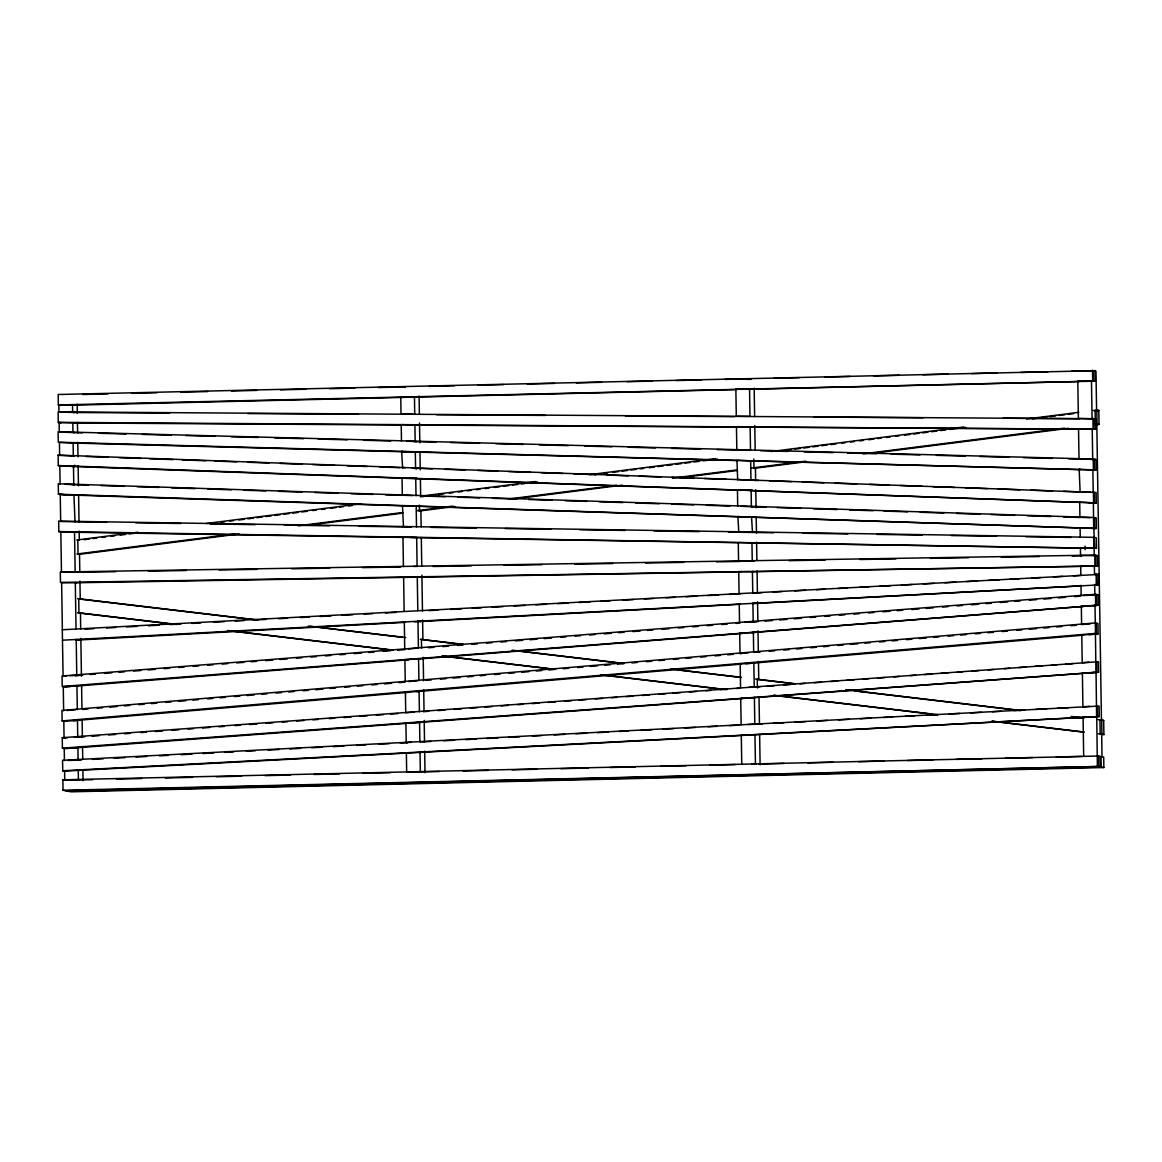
<?xml version="1.0" encoding="UTF-8"?>
<svg xmlns="http://www.w3.org/2000/svg" width="1162" height="1162" viewBox="0 0 1162 1162"><rect width="100%" height="100%" fill="white"/><g stroke="black" fill="none" stroke-linecap="round" stroke-linejoin="round"><path stroke-width="1.5" d="M76.75 540.01L137.915 532.211M206.284 523.496L361.004 503.785M420.368 496.218L535.508 481.547M589.483 474.677L715.414 458.627M771.176 451.524L963.676 426.991M1026.642 418.974L1078.815 412.321M1093.21 410.491L1098.802 410.418L1099.034 424.406L1095.432 424.871M84.143 539.705L89.547 539.008M93.134 538.558L96.736 538.093M102.14 537.41L105.727 536.946M111.131 536.263L114.733 535.798M120.122 535.116L125.525 534.433M129.127 533.968L138.118 532.821M211.876 523.423L217.279 522.74M220.867 522.275L224.469 521.825M229.873 521.128L233.46 520.678M238.864 519.98L244.267 519.298M247.855 518.833L253.258 518.15M256.86 517.7L262.249 517.003M265.851 516.553L271.24 515.855M274.842 515.405L280.245 514.708M283.833 514.258L289.236 513.56M292.839 513.11L298.227 512.427M301.829 511.963L307.233 511.28M312.622 510.583L316.224 510.133M321.627 509.435L325.215 508.985M330.618 508.302L336.007 507.605M339.609 507.155L343.211 506.69M348.6 506.007L352.202 505.543M420.571 496.828L425.96 496.145M429.562 495.695L434.966 494.997M438.553 494.547L443.957 493.85M449.345 493.167L452.948 492.703M458.351 492.02L461.939 491.555M467.342 490.872L470.944 490.422M476.333 489.725L479.935 489.275M485.338 488.577L488.926 488.127M494.329 487.43L499.733 486.747M503.32 486.297L508.724 485.6M512.326 485.15L517.715 484.452M521.317 484.002L524.919 483.537M530.308 482.855L537.512 481.94M595.075 474.604L598.677 474.14M604.066 473.457L607.668 472.992M613.071 472.309L618.46 471.612M622.062 471.162L627.451 470.479M631.053 470.014L636.456 469.332M640.044 468.867L643.646 468.417M649.05 467.72L654.438 467.037M658.041 466.572L663.444 465.889M667.032 465.425L672.435 464.742M676.037 464.277L681.426 463.594M685.028 463.144L690.431 462.447M694.019 461.997L699.422 461.299M703.025 460.849L717.404 459.019M776.782 451.452L782.171 450.754M785.773 450.304L791.177 449.607M794.764 449.157L800.168 448.474M803.77 448.009L809.159 447.326M812.761 446.862L818.164 446.179M821.752 445.714L827.155 445.031M830.757 444.567L836.146 443.884M841.549 443.201L845.137 442.737M850.54 442.054L854.143 441.589M859.531 440.906L863.134 440.442M868.537 439.759L873.926 439.076M877.528 438.611L881.13 438.147M886.519 437.464L890.121 436.999M895.51 436.316L899.112 435.866M904.515 435.169L909.904 434.486M913.506 434.022L918.91 433.339M922.497 432.874L927.901 432.191M931.503 431.741L936.892 431.044M940.494 430.594L945.883 429.896M949.485 429.446L965.68 427.384M1032.248 418.901L1037.637 418.204M1041.239 417.754L1046.642 417.071M1050.23 416.606L1055.633 415.923M1059.236 415.459L1064.624 414.776M1068.227 414.311L1073.615 413.628M1095.214 410.869L1098.802 410.418M76.968 553.998L235.29 533.837M298.256 525.805L402.589 512.515M416.984 510.684L452.962 506.095M508.738 498.992L616.688 485.237M672.449 478.134L737.216 469.884M750.536 468.184L805.586 461.169M863.148 453.834L1064.639 428.153M78.972 554.376L239.081 533.983M307.451 525.268L402.793 513.125M418.988 511.062L454.967 506.472M516.131 498.687L622.28 485.15M679.857 477.814L737.42 470.479M753.615 468.417L805.789 461.779M872.342 453.296L1068.444 428.313M67.062 710.49L75.603 709.764M408.661 681.557L417.202 680.83M754.966 632.389L739.7 633.174L740.02 653.494L748.56 652.768M1090.159 623.834L1081.619 624.56L1081.328 606.143L1096.608 605.358L1096.434 594.9L1082.868 595.54M82.691 709.445L88.123 708.98M97.143 708.21L102.576 707.76M109.794 707.15L117.028 706.54M124.247 705.915L129.665 705.465M138.699 704.695L144.117 704.245M151.35 703.62L156.768 703.17M165.803 702.4L171.221 701.935M178.44 701.325L185.673 700.715M192.892 700.105L198.31 699.64M207.344 698.885L212.762 698.42M219.996 697.81L225.413 697.345M234.448 696.59L239.866 696.125M247.099 695.515L254.318 694.905M261.552 694.295L266.969 693.83M276.004 693.06L281.422 692.61M288.641 692L294.059 691.535M303.093 690.765L308.511 690.315M315.744 689.705L322.963 689.095M330.197 688.47L335.615 688.02M344.649 687.25L350.067 686.786M357.286 686.176L362.718 685.725M371.738 684.955L377.171 684.491M384.39 683.881L391.623 683.271M398.842 682.66L404.26 682.196M425.946 680.366L431.363 679.901M440.398 679.145L445.816 678.681M453.035 678.071L460.268 677.461M467.487 676.85L472.905 676.386M480.138 675.776L485.556 675.311M494.591 674.556L500.009 674.091M509.043 673.321L514.461 672.871M521.694 672.261L528.913 671.651M536.147 671.026L541.565 670.576M548.784 669.966L554.201 669.501M563.236 668.731L568.654 668.281M577.688 667.511L583.106 667.046M590.34 666.436L597.558 665.826M604.792 665.216L610.21 664.751M617.429 664.141L622.861 663.691M631.881 662.921L637.313 662.456M646.333 661.701L651.766 661.236M658.985 660.626L664.403 660.161M673.437 659.406L678.855 658.941M686.088 658.331L691.506 657.866M700.541 657.111L705.959 656.646M714.993 655.876L720.411 655.426M727.63 654.816L733.048 654.351M760.151 652.056L753.688 652.332L753.368 632.084M769.186 651.286L774.604 650.836M783.638 650.066L789.056 649.602M796.29 648.992L801.707 648.541M810.742 647.771L816.16 647.307M823.379 646.697L828.796 646.246M837.831 645.476L843.249 645.012M850.482 644.402L857.701 643.792M864.935 643.182L870.353 642.717M879.387 641.961L884.805 641.497M892.024 640.887L897.456 640.422M906.476 639.666L911.909 639.202M919.127 638.592L926.361 637.982M933.58 637.372L938.998 636.907M948.032 636.137L953.45 635.687M960.683 635.077L966.101 634.612M975.136 633.842L980.554 633.392M987.773 632.782L993.19 632.317M1002.225 631.547L1007.643 631.097M1016.677 630.327L1022.095 629.862M1029.329 629.252L1036.548 628.642M1043.781 628.032L1049.199 627.567M1056.432 626.957L1061.85 626.507M1070.885 625.737L1076.303 625.272M62.123 720.919L1095.476 633.392L1098.134 633.9L1097.974 623.442L1095.316 622.934L61.964 710.461L62.123 720.919L64.796 721.428M78.464 720.28L63.808 721.239L64.07 738.044L67.498 737.783M414.268 712.117L405.727 712.756L405.407 692.305L420.063 691.332M740.557 687.977L740.179 663.952L754.835 662.979M1089.055 662.18L1082.214 662.689L1081.778 635.018L1096.434 634.045L1096.274 623.587L1095.287 623.398M73.337 720.701L409.852 692.203M416.65 691.622L740.441 664.199M745.859 663.749L1081.88 635.28M1089.114 634.67L1098.134 633.9M1095.476 594.261L62.051 676.023L62.211 686.481L1098.308 605.228L1098.148 594.77L1095.476 594.261L1095.65 604.719M66.524 675.964L63.097 676.226L62.298 629.76L1098.802 574.449L1098.961 584.893L1095.345 585.096M69.938 675.688L78.377 675.456M408.152 648.933L418.393 648.12L417.971 621.031L420.557 621.525M744.653 622.309L754.806 621.931M75.574 675.674L82.807 675.107M90.055 674.526L95.473 674.105M104.536 673.379L111.77 672.813M119.003 672.246L124.436 671.81M133.485 671.099L140.733 670.518M147.966 669.951L155.2 669.37M164.249 668.658L169.681 668.237M178.73 667.511L184.162 667.09M193.212 666.363L198.644 665.942M207.693 665.216L213.125 664.795M222.174 664.083L227.607 663.647M236.656 662.936L243.889 662.355M251.123 661.788L256.555 661.352M265.604 660.641L272.852 660.074M280.086 659.493L287.319 658.927M296.383 658.2L301.8 657.779M310.85 657.067L316.282 656.632M325.331 655.92L330.763 655.484M339.812 654.772L345.245 654.337M354.294 653.625L361.527 653.044M368.775 652.478L374.193 652.042M383.242 651.33L390.49 650.764M397.724 650.183L404.972 649.616M428.502 647.757L433.92 647.321M442.969 646.609L448.401 646.174M457.45 645.462L462.883 645.026M471.932 644.314L477.364 643.879M486.413 643.167L491.846 642.746M500.895 642.02L506.327 641.598M515.376 640.872L522.61 640.306M529.843 639.739L537.091 639.158M544.324 638.592L551.572 638.011M560.621 637.299L566.039 636.863M575.088 636.151L580.521 635.73M589.57 635.004L595.002 634.583M604.051 633.856L611.299 633.29M618.533 632.709L623.965 632.288M633.014 631.576L640.247 630.995M647.495 630.429L652.913 629.993M661.962 629.281L669.21 628.7M678.259 627.988L683.692 627.567M692.741 626.841L698.173 626.42M707.222 625.693L712.64 625.272M721.689 624.56L727.121 624.125M736.171 623.413L739.787 623.122M752.468 622.12L757.885 621.685L757.537 601.8M765.133 621.118L772.367 620.537M779.615 619.971L786.848 619.404M794.096 618.823L801.33 618.257M810.379 617.53L815.811 617.109M824.86 616.397L830.293 615.962M839.342 615.25L844.759 614.814M853.809 614.102L859.241 613.667M868.29 612.955L873.722 612.519M882.771 611.808L890.019 611.241M897.253 610.66L902.685 610.239M911.734 609.513L918.968 608.946M926.216 608.365L933.449 607.799M942.498 607.087L947.931 606.651M956.98 605.939L962.412 605.504M971.461 604.792L978.694 604.225M985.942 603.644L991.36 603.223M1000.409 602.497L1007.657 601.931M1014.891 601.35L1020.323 600.928M1029.372 600.202L1036.606 599.636M1043.854 599.069L1051.087 598.488M1058.335 597.922L1065.569 597.341M1074.618 596.629L1080.05 596.193M1094.531 595.06L1098.148 594.77M78.537 685.914L63.271 686.684L63.649 710.781M405.247 681.847L404.899 659.653L420.179 658.883M64.883 686.989L70.301 686.568M75.733 686.132L408.748 659.784M417.797 659.072L747.195 633.014M751.553 632.665L1083.826 606.375M1093.181 605.634L1098.308 605.228M65.087 748.662L62.414 748.154L62.254 737.696L1098.439 661.701L1098.598 672.159L1087.734 672.972M74.324 737.289L78.58 737.187M749.098 687.338L755.068 687.12M77.578 737.26L84.826 736.723M92.059 736.2L99.307 735.662M108.356 734.994L115.59 734.457M124.639 733.788L130.071 733.382M140.936 732.568L146.368 732.176M155.417 731.508L162.651 730.971M171.7 730.302L178.948 729.765M187.997 729.097L193.429 728.69M202.478 728.022L209.712 727.485M218.761 726.816L224.193 726.41M235.058 725.611L240.49 725.204M249.54 724.536L256.773 723.999M265.822 723.33L273.07 722.793M282.119 722.125L287.551 721.718M296.6 721.05L303.834 720.513M312.883 719.844L318.315 719.452M329.18 718.639L334.612 718.247M343.661 717.564L350.895 717.041M359.944 716.358L367.192 715.836M376.241 715.153L383.475 714.63M390.722 714.093L397.956 713.555M423.302 711.681L428.734 711.275M437.783 710.607L445.017 710.069M454.066 709.401L461.314 708.864M470.363 708.195L477.597 707.658M484.844 707.121L492.078 706.583M501.127 705.915L508.375 705.378M517.424 704.709L522.842 704.303M531.905 703.635L539.139 703.097M548.188 702.429L555.436 701.892M564.485 701.223L571.719 700.686M578.966 700.149L586.2 699.626M595.249 698.943L602.482 698.42M611.546 697.737L616.964 697.345M626.013 696.677L633.261 696.14M642.31 695.472L649.543 694.934M658.607 694.266L665.841 693.729M673.074 693.191L680.322 692.654M689.371 691.986L696.604 691.448M705.654 690.78L711.086 690.373M720.135 689.705L727.383 689.168M736.432 688.5L740.049 688.238M752.715 687.294L759.963 686.757M767.196 686.219L774.444 685.682M783.493 685.014L790.726 684.476M799.776 683.808L805.208 683.416M814.257 682.733L821.505 682.21M830.554 681.528L837.787 681.005M846.837 680.322L854.085 679.799M863.134 679.116L868.566 678.724M877.615 678.056L884.848 677.519M893.898 676.85L899.33 676.444M910.195 675.645L915.627 675.238M924.676 674.57L931.909 674.033M940.959 673.364L948.207 672.827M957.256 672.159L962.688 671.752M971.737 671.084L978.97 670.547M988.02 669.878L993.452 669.472M1004.317 668.673L1009.749 668.266M1018.798 667.598L1026.031 667.061M1035.081 666.392L1042.329 665.855M1051.378 665.187L1056.81 664.795M1065.859 664.112L1073.092 663.575M62.414 748.154L1098.598 672.159M78.74 747.645L64.244 748.502L64.433 760.66M420.412 722.357L405.901 723.214L406.206 742.576L407.005 742.721M755.227 697.578L740.717 698.435L741.138 724.841M1095.882 661.672L1096.725 661.832L1096.884 672.29L1082.388 673.147L1082.911 706.743L1083.725 706.888M66.786 748.531L405.364 723.476M412.597 722.938L750.1 697.955M752.889 697.752L1082.301 673.364M84.884 629.179L93.933 628.7M106.599 628.017L115.663 627.524M126.527 626.943L137.377 626.347M148.242 625.766L159.107 625.185M169.972 624.59L180.836 624.009M191.701 623.413L200.75 622.934M213.43 622.251L224.295 621.655M235.16 621.074L244.209 620.581M256.889 619.898L265.938 619.419M278.604 618.721L287.668 618.242M300.333 617.559L309.382 617.066M320.247 616.485L331.112 615.889M341.977 615.308L352.841 614.727M363.706 614.132L372.755 613.638M385.435 612.955L396.3 612.374M428.894 610.616L437.943 610.123M450.609 609.44L461.474 608.859M472.338 608.263L481.388 607.784M492.252 607.189L503.117 606.608M513.982 606.027L524.846 605.431M535.711 604.85L546.576 604.255M557.44 603.674L568.305 603.093M579.17 602.497L590.035 601.916M600.899 601.335L609.948 600.841M622.614 600.158L633.479 599.563M644.344 598.982L653.407 598.488M666.073 597.805L675.122 597.326M685.987 596.731L696.851 596.15M707.716 595.569L718.581 594.973M729.445 594.392L740.31 593.797M752.976 593.114L762.04 592.635M772.904 592.039L781.953 591.56M794.619 590.877L805.484 590.281M816.349 589.7L825.412 589.207M838.078 588.524L847.127 588.03M859.807 587.347L868.856 586.868M879.721 586.273L890.586 585.692M901.451 585.111L912.315 584.515M923.18 583.934L934.045 583.339M944.909 582.758L955.774 582.177M966.624 581.581L977.489 581M988.354 580.419L999.218 579.823M1010.083 579.242L1019.132 578.749M1031.812 578.066L1040.861 577.572M1053.542 576.889L1062.591 576.41M1073.456 575.815L1080.704 575.422M1095.185 574.638L1098.802 574.449M62.457 640.204L1098.961 584.893M75.385 640.16L405.509 622.338M414.573 621.844L740.47 604.255M753.15 603.572L1080.863 585.88M67.846 760.485L78.914 760.093M406.206 742.576L411.333 742.3M747.979 724.478L755.62 724.275M1082.911 706.743L1089.738 706.38M77.912 760.151L81.529 759.963M92.394 759.382L103.258 758.815M114.123 758.234L124.988 757.653M135.852 757.087L146.717 756.506M159.397 755.837L168.446 755.358M181.112 754.69L191.977 754.109M202.842 753.528L213.706 752.961M224.571 752.38L233.62 751.901M246.3 751.233L255.35 750.754M268.03 750.086L278.895 749.505M289.759 748.938L300.624 748.357M311.489 747.776L322.353 747.21M333.203 746.629L344.068 746.062M356.749 745.379L365.798 744.9M378.478 744.232L389.343 743.665M400.207 743.084L407.441 742.707M421.937 741.937L430.986 741.458M443.652 740.79L454.516 740.209M465.381 739.628L476.246 739.061M487.11 738.48L497.975 737.914M508.84 737.333L519.704 736.752M532.385 736.083L541.434 735.604M554.1 734.936L564.964 734.355M575.829 733.788L586.694 733.207M597.558 732.641L608.423 732.06M619.288 731.479L628.337 731M641.017 730.332L651.882 729.765M662.747 729.184L673.611 728.603M684.476 728.037L695.326 727.456M708.007 726.787L717.056 726.308M729.736 725.64L738.785 725.161M755.082 724.289L762.33 723.911M773.195 723.33L784.059 722.764M794.91 722.183L805.774 721.617M816.639 721.036L827.504 720.455M838.368 719.888L849.233 719.307M860.098 718.741L870.963 718.16M883.643 717.491L892.692 717.012M905.358 716.344L914.421 715.865M927.087 715.182L937.952 714.615M948.817 714.034L959.681 713.468M970.546 712.887L981.411 712.306M992.275 711.74L1001.324 711.26M1014.005 710.592L1024.869 710.011M1035.734 709.43L1046.599 708.864M1057.449 708.283L1068.314 707.716M62.733 770.755L1099.267 716.533L1099.107 706.075L62.574 760.311L62.733 770.755L65.406 771.263M755.779 734.718L64.593 771.118L64.738 780.167L92.757 779.687M755.242 734.747L1099.267 716.533M1091.728 381.223L1095.359 381.136L1095.185 370.693L58.187 394.499L58.347 404.942L61.02 405.451M82.633 394.499L108.037 393.903M131.626 393.352L157.03 392.756M180.618 392.19L207.838 391.55M231.427 390.998L256.831 390.403M280.42 389.851L305.824 389.255M329.412 388.704L354.817 388.093M378.405 387.542L405.625 386.902M429.214 386.35L454.618 385.755M478.221 385.203L503.625 384.607M527.214 384.041L554.434 383.402M576.207 382.894L601.611 382.298M627.015 381.702L652.419 381.107M676.008 380.54L701.412 379.945M725.001 379.393L751.553 378.768M773.994 378.246L799.398 377.65M824.802 377.054L850.206 376.444M873.809 375.892L899.214 375.297M922.802 374.745L948.207 374.149M971.795 373.598L997.199 373.002M1020.788 372.436L1048.008 371.796M1071.596 371.244L1095.185 370.693M747.21 379.408L750.623 379.32M58.347 404.942L1095.359 381.136M74.688 405.131L58.841 405.044L58.957 412.074M416.621 397.099L400.774 396.997L401.035 414.18L413.018 414.253M749.548 388.805L735.866 389.125L736.287 416.243L749.969 416.33L749.548 388.805L751.712 389.212M1101.46 720.164L1096.812 424.537L1095.316 424.246L1095.098 410.259L1096.594 410.535L1095.969 371.201L1093.486 370.736L1093.645 381.18L1077.799 381.078L1078.38 418.349L1093.907 418.785L1094.067 429.243L1078.539 428.807L1079.019 458.859L1080.515 459.135M71.899 405.204L408.08 397.288M414.863 397.128L736.054 389.575M748.299 389.299L1079.019 381.514M68.573 791.307L1101.198 767.022L1101.039 756.593L1103.697 757.087L1103.856 767.53L71.231 791.816L63.038 790.262L62.879 779.818L1099.877 755.997L1100.051 766.441L65.711 790.77M116.345 779.121L141.764 778.525M165.353 777.974L192.572 777.334M216.161 776.782L241.565 776.187M265.154 775.635L290.558 775.025M314.147 774.473L339.551 773.877M363.14 773.326L390.359 772.686M439.352 771.539L406.671 772.134L406.366 753.02L407.179 753.179M462.941 770.972L488.345 770.377M511.948 769.825L537.352 769.229M560.941 768.678L588.161 768.038M609.934 767.516L635.338 766.92M660.742 766.324L686.146 765.729M709.735 765.177L735.139 764.581M752.017 764.015L756.244 764.088M758.728 764.03L784.132 763.419M807.721 762.868L833.125 762.272M858.529 761.676L883.933 761.081M907.537 760.529L932.941 759.933M956.529 759.367L981.934 758.771M1005.522 758.22L1032.742 757.58M1056.331 757.028L1081.735 756.433M63.038 790.262L1100.051 766.441M1094.749 555.102L60.308 572.024L60.468 582.467L1097.582 566.054L1097.422 555.61L1094.749 555.102L1094.924 565.545M76.648 572.3L61.47 572.241L60.831 531.935L75.196 532.283M413.701 566.475L417.114 566.431L416.664 537.512L402.982 537.294L403.432 566.649M752.642 542.886L738.277 542.552L738.567 561.159L753.746 561.231M1080.253 537.454L1080.094 527.795L1093.791 528.245L1094.778 548.246L1080.413 547.912L1080.529 555.567L1095.708 555.625L1095.882 566.068L1080.704 566.01L1080.834 574.783M77.491 572.285L115.604 571.675M148.271 571.138L186.385 570.513M219.052 569.976L257.151 569.351M291.633 568.784L329.747 568.16M362.413 567.622L400.527 567.012M433.194 566.475L471.307 565.85M503.974 565.313L542.088 564.688M574.754 564.151L612.868 563.526M645.535 563.004L683.648 562.379M716.315 561.842L739.903 561.449M750.797 561.275L754.414 561.217M788.896 560.65L825.194 560.055M859.677 559.488L895.975 558.893M930.457 558.341L968.571 557.716M1001.237 557.179L1039.351 556.554M1072.018 556.017L1081.096 555.872M1093.791 555.668L1097.422 555.61M76.808 582.743L61.63 582.685L62.37 629.775M404.144 611.314L403.606 577.093L418.785 577.151M739.076 593.245L738.727 571.602L753.906 571.675M75.835 582.758L413.657 577.238M417.027 577.18L740.063 571.893M752.773 571.689L1081.256 566.315M1093.965 566.112L1097.582 566.054M1092.149 429.228L1095.781 429.243L1095.621 418.799L58.129 411.914L58.289 422.358L60.961 422.866M60.656 412.089L74.484 412.51M73.496 412.495L169.725 413.091M247.782 413.57L358.535 414.253M436.592 414.732L545.53 415.415M625.403 415.909L734.34 416.577M814.213 417.071L923.151 417.739M1003.024 418.233L1079.28 418.698M1091.989 418.77L1095.621 418.799M58.289 422.358L1095.781 429.243M74.644 422.953L59.117 422.518L59.262 431.988L74.455 432.627M416.737 425.06L401.21 424.624L401.471 441.008M750.144 426.774L736.461 426.701L736.824 449.839L750.507 450.202L750.144 426.774L751.974 427.122M73.671 422.953L402.27 424.972M414.979 425.045L738.131 427.05M750.841 427.122L1079.44 429.141M752.104 542.886L1096.492 548.275L1096.318 537.817L1093.66 537.323L58.681 521.113L58.841 531.557L61.513 532.065M106.657 522.319L60.671 521.491L60.25 494.533L74.789 495.143M135.663 522.784L180.981 523.496M209.973 523.946L255.291 524.658M284.298 525.108L329.601 525.82M358.608 526.27L411.363 526.982M431.117 527.403L476.42 528.114M505.426 528.565L550.744 529.276M579.736 529.727L625.054 530.438M654.061 530.903L699.364 531.6M728.371 532.065L773.689 532.777M802.681 533.227L847.999 533.939M877.005 534.389L922.323 535.101M951.315 535.551L996.633 536.263M1025.639 536.713L1070.943 537.425M58.841 531.557L1096.492 548.275M74.194 532.269L404.085 537.425M410.491 537.527L737.594 542.654M1093.253 459.034L58.1 431.756L58.26 442.214L1096.086 470L1095.911 459.542L1093.253 459.034L1093.413 469.492M406.598 441.139L416.65 441.647M1079.019 458.859L1094.212 459.498L1094.372 469.956L1079.178 469.317L1080.108 491.831M73.453 432.598L82.517 432.845M98.843 433.266L126.033 433.992M142.345 434.414L171.351 435.184M185.862 435.561L214.868 436.331M231.18 436.767L258.371 437.478M274.682 437.9L303.689 438.67M318.199 439.047L347.206 439.817M363.517 440.253L390.708 440.964M414.282 441.589L436.026 442.156M450.536 442.548L479.543 443.303M495.854 443.739L523.045 444.45M539.371 444.886L568.378 445.642M584.689 446.077L611.88 446.789M628.192 447.225L655.383 447.936M671.709 448.372L700.715 449.128M717.027 449.563L736.969 450.086M760.529 450.711L787.734 451.422M804.046 451.858L833.052 452.628M847.548 453.006L876.555 453.761M891.065 454.153L920.072 454.908M936.383 455.344L965.39 456.114M979.886 456.492L1008.892 457.262M1023.402 457.639L1052.409 458.394M1068.72 458.83L1079.6 459.121M1092.295 459.455L1095.911 459.542M74.615 443.085L59.436 442.446L59.64 455.373L74.484 456.085M402.604 467.705L401.631 451.452L416.824 452.105M752.177 460.936L736.984 460.297L737.652 479.586M71.812 443.012L409.009 451.902M414.442 452.047L737.129 460.544M749.824 460.878L1079.759 469.579M1092.454 469.913L1096.086 470M65.217 484.249L74.629 484.685M412.583 495.578L402.313 495.244L402.052 478.032L416.882 478.09M741.124 506.283L752.25 506.777M1090.203 517.671L1079.934 517.337L1079.701 502.173L1094.546 502.885L1094.386 492.427L1093.224 492.209L1092.861 469.666M71.812 484.598L88.138 485.12M100.818 485.542L124.392 486.312M137.087 486.718L158.845 487.43M171.526 487.851L195.1 488.621M207.795 489.028L231.369 489.798M244.049 490.219L265.808 490.916M278.502 491.337L302.076 492.107M314.757 492.514L338.331 493.284M351.026 493.705L372.784 494.416M385.464 494.823L401.791 495.361M421.733 496L445.307 496.77M457.988 497.191L479.746 497.902M492.441 498.309L516.015 499.079M528.695 499.5L552.27 500.256M564.964 500.677L586.723 501.388M599.418 501.795L622.977 502.565M635.672 502.986L659.246 503.756M671.927 504.163L693.685 504.874M706.38 505.281L729.954 506.051M751.712 506.763L766.208 507.242M777.087 507.591L800.662 508.36M813.356 508.782L836.916 509.537M849.611 509.958L873.185 510.728M884.064 511.077L907.624 511.846M920.319 512.268L943.893 513.038M956.587 513.444L980.147 514.214M991.026 514.563L1014.6 515.332M1027.295 515.754L1050.855 516.524M1063.55 516.93L1079.876 517.468M58.434 494.199L1096.347 528.463L1096.187 517.991L1093.515 517.497L58.274 483.741L58.434 494.199L66.539 494.881M417.027 506.298L402.473 505.702L403.49 526.967M738.785 532.225L737.87 516.64L752.41 517.235M73.787 495.114L401.95 505.819M412.83 506.167L743.854 516.959M751.872 517.221L1081.851 527.984M1089.099 528.216L1096.347 528.463M60.163 465.904L58.289 465.555L58.129 455.097L1096.1 492.485L1096.26 502.943L1089.012 502.696M401.878 467.574L405.306 467.69M412.147 467.937L416.737 468.94M737.289 479.528L752.134 480.226M1079.527 491.715L1090.653 492.122M86.177 456.506L107.935 457.276M118.814 457.668L140.573 458.438M149.637 458.758L173.211 459.6M182.274 459.92L205.848 460.762M214.912 461.082L236.67 461.866M247.55 462.258L269.308 463.028M280.187 463.42L301.946 464.19M312.825 464.582L334.583 465.352M347.264 465.802L367.221 466.514M379.901 466.964L399.844 467.676M416.17 468.257L432.482 468.838M445.177 469.288L465.12 470M477.814 470.45L497.757 471.162M508.636 471.554L530.395 472.324M541.274 472.716L563.033 473.486M573.912 473.878L595.67 474.662M606.549 475.04L628.308 475.824M639.187 476.202L660.946 476.986M671.825 477.364L693.583 478.148M704.462 478.526L726.221 479.31M749.78 480.153L758.844 480.472M769.723 480.865L791.482 481.634M802.361 482.027L824.119 482.796M834.999 483.189L856.757 483.958M869.452 484.409L889.395 485.12M900.274 485.513L922.032 486.282M932.912 486.675L954.67 487.444M965.549 487.837L987.308 488.606M998.187 488.999L1019.946 489.768M1030.825 490.161L1052.583 490.93M1063.462 491.323L1079.774 491.904M58.289 465.555L1096.26 502.943M74.629 465.236L74.644 466.543L59.799 465.831L60.09 484.075M737.696 506.167L737.449 489.986L752.293 490.044M71.841 466.441L401.834 478.207M404.913 478.308L739.076 490.219M749.955 490.611L1079.934 502.362M77.651 598.648L257.935 620.029M308.409 626.013L405.77 637.56M420.194 639.274L463.464 644.402M512.137 650.183L623.921 663.429M670.794 668.992L741.109 677.33M755.532 679.044L795.186 683.75M845.675 689.734L1020.556 710.461M1071.03 716.46L1083.652 717.956M1098.075 719.656L1101.678 720.091L1101.896 734.152L1098.293 733.716M79.655 599.04L256.323 619.985M310.414 626.405L402.357 637.299M423.999 639.87L461.851 644.358M521.346 651.417L624.11 663.604M678.201 670.009L741.298 677.49M757.522 679.421L795.389 683.91M854.883 690.969L1020.744 710.636M1074.835 717.041L1083.841 718.116M1100.08 720.048L1103.682 720.469L1103.9 734.529L1100.298 734.093M77.869 612.708L177.031 624.473M227.505 630.458L393.366 650.124M442.054 655.905L555.625 669.37M600.696 674.715L726.904 689.676M773.776 695.239L937.836 714.688M991.927 721.108L1083.87 732.016M78.072 612.882L168.214 623.573M229.51 630.835L389.967 649.863M442.243 656.065L552.226 669.109M602.7 675.093L718.087 688.775M773.979 695.399L932.621 714.223M992.116 721.268L1084.073 732.176M737.449 489.986L738.466 490.175M58.129 455.097L60.003 455.446M1099.034 424.406L1097.03 424.028L1096.812 410.041M1079.178 469.317L1080.675 469.593M1093.616 517.787L1094.473 517.947L1094.633 528.405L1093.791 528.245M402.778 386.975L405.277 387.44M1080.094 527.795L1080.95 527.955M1080.529 555.567L1081.619 555.77M1080.704 566.01L1081.778 566.214M401.631 451.452L403.127 451.742M737.87 516.64L738.712 516.799M752.468 532.443L751.553 517.075M1081.328 606.143L1082.94 606.448M738.567 561.159L739.642 561.377M1081.778 635.018L1082.766 635.207M738.727 571.602L739.816 571.82M755.329 592.998L752.744 592.504L752.41 571.384M755.489 603.441L752.903 602.947L753.194 621.626M739.7 633.174L741.312 633.479M1096.579 706.017L1097.393 706.176L1097.553 716.62L1096.739 716.46L1097.378 765.932M403.606 577.093L405.102 577.383M75.036 521.825L73.932 494.983M1103.682 720.469L1099.964 719.888L1100.182 733.948L1103.9 734.529M1083.885 717.346L1083.071 717.186L1083.681 756.215M740.02 653.494L741.007 653.683M740.179 663.952L741.167 664.141M1097.364 755.896L1098.177 756.041L1098.337 766.484L1103.856 767.53M1084.654 766.804L1087.516 767.356M404.899 659.653L406.511 659.958M742.111 735.444L741.298 735.285L741.763 764.247M405.407 692.305L406.395 692.494M78.798 639.971L76.213 639.478L76.765 675.151M756.404 774.531L759.265 775.069M742.721 774.851L745.583 775.388M420.688 741.995L419.874 741.85L419.569 722.198M420.847 752.453L420.034 752.293L420.339 771.8L421.152 771.96M421.312 782.404L424.174 782.941M407.644 782.723L410.491 783.275M62.254 737.696L64.912 738.204M79.074 770.551L78.261 770.391L78.406 779.847L79.219 780.007M62.879 779.818L65.537 780.327M79.379 790.436L82.241 790.988M1101.678 734.224L1102.026 756.782M1096.129 573.941L1096.303 584.384M1092.527 370.184L1092.687 380.628M1092.948 418.291L1093.108 428.734M1093.427 491.976L1093.587 502.449M1091.467 380.758L1092.062 418.436M1092.222 428.88L1092.701 459.222M1093.384 502.667L1093.689 527.955M1094.096 548.115L1094.212 555.349M1094.372 565.792L1094.502 574.043L1097.088 574.536L1097.262 584.994L1094.677 584.501L1094.836 594.595M1094.996 605.053L1095.476 633.392M1095.446 633.856L1095.926 671.651M1096.042 672.13L1096.594 716.024M1093.66 537.323L1093.82 547.767M1085.047 546.082L1085.09 549.713M1080.994 585.241L1081.168 595.685M754.182 388.152L754.632 416.635M754.777 425.539L755.169 450.478M755.634 480.676L755.445 468.025L753.949 467.749L753.804 459.005M755.779 489.725L756.07 507.794M756.201 516.843L756.462 533.111M756.607 542.146L756.883 560.215M757.058 571.065L757.406 592.765M758.002 630.719L758.336 652.419M758.481 661.454L758.757 679.538L757.275 679.247L757.406 688.035M759.033 697.156L759.454 723.868M759.628 734.544L760.108 764.814M750.667 460.66L750.972 480.008M751.131 490.466L751.393 506.617M751.959 542.756L752.25 560.941M753.847 662.79L754.225 686.96M754.385 697.418L754.806 724.115M754.966 734.558L755.431 763.928M739.235 603.688L739.54 622.716M419.09 396.097L419.38 414.064M419.511 423.041L419.831 442.795M419.976 451.771L420.252 469.724M420.397 478.7L420.644 494.867M421.152 526.793L420.891 510.655L419.409 510.365L419.322 505.121M421.312 537.541L421.762 566.214M421.908 575.175L422.474 611.023M422.605 619.985L422.924 639.71L421.428 639.42L421.574 648.207M423.2 657.372L423.564 680.787M423.709 689.807L424.043 711.434M424.188 720.44L424.537 742.068M424.667 751.073L425.016 772.701M414.456 396.678L414.732 414.268M414.892 424.711L415.154 441.357M415.313 451.815L415.575 468.054M415.735 478.526L416.011 495.68M416.17 506.138L416.504 527.054M417.274 576.875L417.812 610.587M418.567 658.578L418.916 680.685M419.075 691.158L419.395 711.74M404.303 621.772L404.739 649.195M77.171 404.231L77.302 413.294M77.447 422.343L77.622 433.223M77.767 442.286L77.999 456.782M78.13 465.846L78.45 485.789M78.595 494.852L79.016 522.028M79.161 531.092L79.306 540.156L77.81 539.865L78.028 553.867L79.524 554.158L79.8 572.111M79.946 581.102L80.222 599.069L78.74 598.779L78.958 612.839L80.454 613.129L80.701 629.339M80.846 638.359L81.442 676.211M81.587 685.217L81.95 708.646M82.124 719.452L82.4 737.478M82.546 746.498L82.734 759.106M82.909 769.927L83.083 780.733M72.523 404.725L72.64 412.161M72.799 422.605L72.959 432.351M73.119 442.795L73.322 455.867M73.482 466.325L73.772 484.525M74.528 532.152L75.152 572.024M75.312 582.467L76.038 629.034M76.939 685.609L77.317 709.619M77.476 720.091L77.738 737.028M77.898 747.486L78.101 759.948"/></g></svg>
